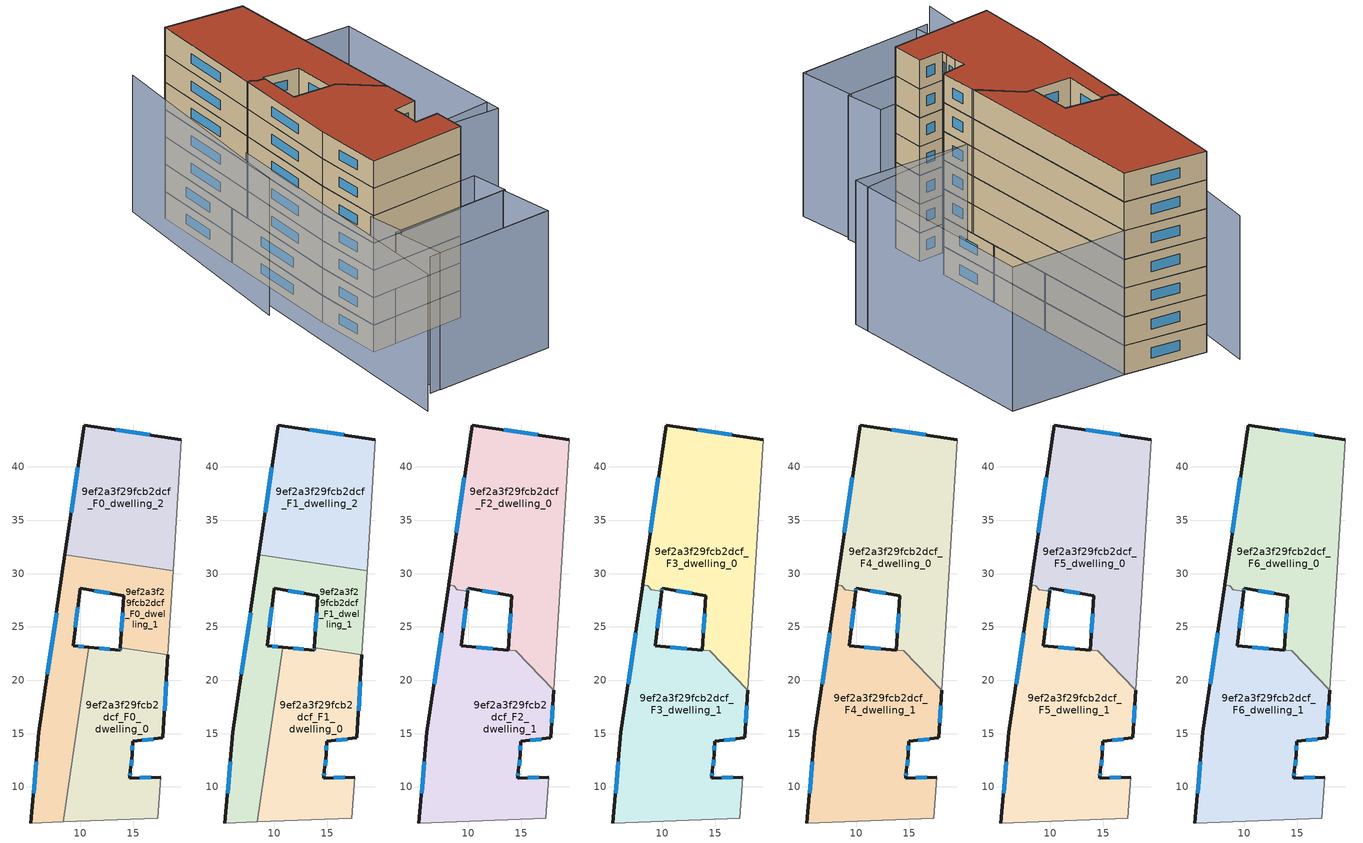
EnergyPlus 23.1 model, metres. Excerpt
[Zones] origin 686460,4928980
9ef2a3f29fcb2dcf_F0_dwelling_0
 floor ground (EU_floor_Construction): 17.28,7.08 17.55,10.92 14.66,10.83 14.71,11.51 14.89,13.01 14.92,14.29 17.76,14.59 18.23,22.37 13.76,23.03 13.75,22.82 10.82,23.08 8.44,6.74 z0
 wall outside (EU_wall_Construction): 10.82,23.08 13.75,22.82 13.76,23.03 / 18.23,22.37 17.76,14.59 14.92,14.29 14.89,13.01 14.71,11.51 14.66,10.83 17.55,10.92 z0:3
 wall adiabatic (EU_wall_Construction): 17.55,10.92 17.28,7.08 8.44,6.74 z0:3
 wall to 9ef2a3f29fcb2dcf_F0_dwelling_1 (EU_wall_Construction): 8.44,6.74 10.82,23.08 / 13.76,23.03 18.23,22.37 z0:3
 window (EU_Window_Construction): 14.83,12.53 14.77,12 / 14.7,11.29 14.68,11.05 / 15.6,10.86 16.61,10.89 / 11.77,23 12.8,22.9 / 13.75,22.89 13.76,22.96 / 18.08,19.84 17.91,17.12 / 16.83,14.49 15.84,14.39 / 14.91,13.88 14.9,13.43 z0.98:2.02
9ef2a3f29fcb2dcf_F0_dwelling_1
 floor ground (EU_floor_Construction): 8.44,6.74 10.82,23.08 9.36,23.21 10,28.61 14.09,27.9 13.76,23.03 18.23,22.37 18.71,30.26 8.58,31.74 6.15,15.14 5.39,6.62 z0
 wall outside (EU_wall_Construction): 5.39,6.62 6.15,15.14 8.58,31.74 / 13.76,23.03 14.09,27.9 10,28.61 9.36,23.21 10.82,23.08 z0:3
 wall adiabatic (EU_wall_Construction): 8.44,6.74 5.39,6.62 / 18.71,30.26 18.23,22.37 z0:3
 wall to 9ef2a3f29fcb2dcf_F0_dwelling_2 (EU_wall_Construction): 8.58,31.74 18.71,30.26 z0:3
 window (EU_Window_Construction): 9.79,26.85 9.57,24.97 / 9.83,23.17 10.35,23.12 / 5.63,9.39 5.9,12.37 / 6.94,20.54 7.79,26.34 / 13.87,24.61 13.98,26.32 / 12.76,28.13 11.33,28.38 z0.98:2.02
9ef2a3f29fcb2dcf_F0_dwelling_2
 floor ground (EU_floor_Construction): 18.71,30.26 19.47,42.55 10.37,43.92 8.58,31.74 z0
 wall outside (EU_wall_Construction): 8.58,31.74 10.37,43.92 19.47,42.55 z0:3
 wall adiabatic (EU_wall_Construction): 19.47,42.55 18.71,30.26 z0:3
 window (EU_Window_Construction): 9.16,35.7 9.79,39.96 / 13.33,43.47 16.51,42.99 z0.98:2.02
9ef2a3f29fcb2dcf_F1_dwelling_0
 floor to 9ef2a3f29fcb2dcf_F0_dwelling_0 (EU_floor_Construction): 17.28,7.08 17.55,10.92 14.66,10.83 14.71,11.51 14.89,13.01 14.92,14.29 17.76,14.59 18.23,22.37 13.76,23.03 13.75,22.82 10.82,23.08 8.44,6.74 z3
 wall outside (EU_wall_Construction): 10.82,23.08 13.75,22.82 13.76,23.03 / 18.23,22.37 17.76,14.59 14.92,14.29 14.89,13.01 14.71,11.51 14.66,10.83 17.55,10.92 z3:6
 wall adiabatic (EU_wall_Construction): 17.55,10.92 17.28,7.08 8.44,6.74 z3:6
 wall to 9ef2a3f29fcb2dcf_F1_dwelling_1 (EU_wall_Construction): 8.44,6.74 10.82,23.08 / 13.76,23.03 18.23,22.37 z3:6
 window (EU_Window_Construction): 14.83,12.53 14.77,12 / 14.7,11.29 14.68,11.05 / 15.6,10.86 16.61,10.89 / 11.77,23 12.8,22.9 / 13.75,22.89 13.76,22.96 / 18.08,19.84 17.91,17.12 / 16.83,14.49 15.84,14.39 / 14.91,13.88 14.9,13.43 z3.98:5.02
9ef2a3f29fcb2dcf_F1_dwelling_1
 floor to 9ef2a3f29fcb2dcf_F0_dwelling_1 (EU_floor_Construction): 8.44,6.74 10.82,23.08 9.36,23.21 10,28.61 14.09,27.9 13.76,23.03 18.23,22.37 18.71,30.26 8.58,31.74 6.15,15.14 5.39,6.62 z3
 wall outside (EU_wall_Construction): 5.39,6.62 6.15,15.14 8.58,31.74 / 13.76,23.03 14.09,27.9 10,28.61 9.36,23.21 10.82,23.08 z3:6
 wall adiabatic (EU_wall_Construction): 8.44,6.74 5.39,6.62 / 18.71,30.26 18.23,22.37 z3:6
 wall to 9ef2a3f29fcb2dcf_F1_dwelling_2 (EU_wall_Construction): 8.58,31.74 18.71,30.26 z3:6
 window (EU_Window_Construction): 9.79,26.85 9.57,24.97 / 9.83,23.17 10.35,23.12 / 5.63,9.39 5.9,12.37 / 6.94,20.54 7.79,26.34 / 13.87,24.61 13.98,26.32 / 12.76,28.13 11.33,28.38 z3.98:5.02
9ef2a3f29fcb2dcf_F1_dwelling_2
 floor to 9ef2a3f29fcb2dcf_F0_dwelling_2 (EU_floor_Construction): 18.71,30.26 19.47,42.55 10.37,43.92 8.58,31.74 z3
 wall outside (EU_wall_Construction): 8.58,31.74 10.37,43.92 19.47,42.55 z3:6
 wall adiabatic (EU_wall_Construction): 19.47,42.55 18.71,30.26 z3:6
 window (EU_Window_Construction): 9.16,35.7 9.79,39.96 / 13.33,43.47 16.51,42.99 z3.98:5.02
9ef2a3f29fcb2dcf_F2_dwelling_0
 floor to 9ef2a3f29fcb2dcf_F1_dwelling_0 (EU_floor_Construction): 18.03,19.04 18.23,22.37 13.76,23.03 13.75,22.82 14.48,22.75 z6
 floor to 9ef2a3f29fcb2dcf_F1_dwelling_1 (EU_floor_Construction): 18.23,22.37 18.71,30.26 8.58,31.74 8.17,28.93 8.66,28.84 9.01,28.49 9.97,28.36 10,28.61 14.09,27.9 13.76,23.03 z6
 floor to 9ef2a3f29fcb2dcf_F1_dwelling_2 (EU_floor_Construction): 18.71,30.26 19.47,42.55 10.37,43.92 8.58,31.74 z6
 wall outside (EU_wall_Construction): 13.75,22.82 14.09,27.9 10,28.61 9.97,28.36 / 8.17,28.93 10.37,43.92 19.47,42.55 z6:9
 wall adiabatic (EU_wall_Construction): 19.47,42.55 18.03,19.04 z6:9
 wall to 9ef2a3f29fcb2dcf_F2_dwelling_1 (EU_wall_Construction): 18.03,19.04 14.48,22.75 13.75,22.82 / 9.97,28.36 9.01,28.49 / 9,28.49 8.67,28.84 / 8.66,28.84 8.17,28.93 z6:9
 window (EU_Window_Construction): 13.33,43.47 16.51,42.99 / 13.86,24.47 13.98,26.25 / 12.76,28.13 11.33,28.38 / 9.99,28.53 9.98,28.44 / 8.88,33.8 9.65,39.04 z6.98:8.02
9ef2a3f29fcb2dcf_F2_dwelling_1
 floor to 9ef2a3f29fcb2dcf_F1_dwelling_0 (EU_floor_Construction): 17.28,7.08 17.55,10.92 14.66,10.83 14.71,11.51 14.89,13.01 14.92,14.29 17.76,14.59 18.03,19.04 14.48,22.75 13.74,22.82 10.82,23.08 8.44,6.74 z6
 floor to 9ef2a3f29fcb2dcf_F1_dwelling_1 (EU_floor_Construction): 8.44,6.74 10.82,23.08 9.36,23.21 9.97,28.36 9,28.49 8.67,28.84 8.17,28.92 6.15,15.14 5.39,6.62 z6
 wall outside (EU_wall_Construction): 5.39,6.62 6.15,15.14 8.17,28.92 / 9.97,28.36 9.36,23.21 13.74,22.82 / 18.03,19.04 17.76,14.59 14.92,14.29 14.89,13.01 14.71,11.51 14.66,10.83 17.55,10.92 z6:9
 wall adiabatic (EU_wall_Construction): 17.55,10.92 17.28,7.08 5.39,6.62 z6:9
 window (EU_Window_Construction): 14.7,11.29 14.68,11.05 / 15.6,10.86 16.61,10.89 / 5.63,9.39 5.9,12.37 / 6.8,19.62 7.51,24.44 / 9.77,26.69 9.56,24.89 / 10.78,23.08 12.32,22.95 / 17.94,17.59 17.84,16.04 / 16.83,14.49 15.84,14.39 / 14.91,13.88 14.9,13.43 / 14.83,12.53 14.77,12 z6.98:8.02
9ef2a3f29fcb2dcf_F3_dwelling_0
 floor to 9ef2a3f29fcb2dcf_F2_dwelling_0 (EU_floor_Construction): 18.03,19.04 19.47,42.55 10.37,43.92 8.17,28.93 8.67,28.84 9.01,28.49 9.97,28.36 10,28.61 14.09,27.9 13.75,22.82 14.48,22.75 z9
 wall outside (EU_wall_Construction): 13.75,22.82 14.09,27.9 10,28.61 9.97,28.36 / 8.17,28.93 10.37,43.92 19.47,42.55 z9:12
 wall adiabatic (EU_wall_Construction): 19.47,42.55 18.03,19.04 z9:12
 wall to 9ef2a3f29fcb2dcf_F3_dwelling_1 (EU_wall_Construction): 18.03,19.04 14.48,22.75 13.75,22.82 / 9.97,28.36 9.01,28.49 / 9,28.49 8.67,28.84 / 8.66,28.84 8.17,28.93 z9:12
 window (EU_Window_Construction): 13.33,43.47 16.51,42.99 / 13.86,24.47 13.98,26.25 / 12.76,28.13 11.33,28.38 / 9.99,28.53 9.98,28.44 / 8.88,33.8 9.65,39.04 z9.98:11.02
9ef2a3f29fcb2dcf_F3_dwelling_1
 floor to 9ef2a3f29fcb2dcf_F2_dwelling_1 (EU_floor_Construction): 17.28,7.08 17.55,10.92 14.66,10.83 14.71,11.51 14.89,13.01 14.92,14.29 17.76,14.59 18.03,19.04 14.48,22.75 13.74,22.82 9.36,23.21 9.97,28.36 9,28.49 8.67,28.84 8.17,28.92 6.15,15.14 5.39,6.62 z9
 wall outside (EU_wall_Construction): 5.39,6.62 6.15,15.14 8.17,28.92 / 9.97,28.36 9.36,23.21 13.74,22.82 / 18.03,19.04 17.76,14.59 14.92,14.29 14.89,13.01 14.71,11.51 14.66,10.83 17.55,10.92 z9:12
 wall adiabatic (EU_wall_Construction): 17.55,10.92 17.28,7.08 5.39,6.62 z9:12
 window (EU_Window_Construction): 14.7,11.29 14.68,11.05 / 15.6,10.86 16.61,10.89 / 5.63,9.39 5.9,12.37 / 6.8,19.62 7.51,24.44 / 9.77,26.69 9.56,24.89 / 10.78,23.08 12.32,22.95 / 17.94,17.59 17.84,16.04 / 16.83,14.49 15.84,14.39 / 14.91,13.88 14.9,13.43 / 14.83,12.53 14.77,12 z9.98:11.02
9ef2a3f29fcb2dcf_F4_dwelling_0
 floor to 9ef2a3f29fcb2dcf_F3_dwelling_0 (EU_floor_Construction): 18.03,19.04 19.47,42.55 10.37,43.92 8.17,28.93 8.67,28.84 9.01,28.49 9.97,28.36 10,28.61 14.09,27.9 13.75,22.82 14.48,22.75 z12
 wall outside (EU_wall_Construction): 13.75,22.82 14.09,27.9 10,28.61 9.97,28.36 / 8.17,28.93 10.37,43.92 19.47,42.55 z12:15
 wall adiabatic (EU_wall_Construction): 19.47,42.55 18.03,19.04 z12:15
 wall to 9ef2a3f29fcb2dcf_F4_dwelling_1 (EU_wall_Construction): 18.03,19.04 14.48,22.75 13.75,22.82 / 9.97,28.36 9.01,28.49 / 9,28.49 8.67,28.84 / 8.66,28.84 8.17,28.93 z12:15
 window (EU_Window_Construction): 13.33,43.47 16.51,42.99 / 13.86,24.47 13.98,26.25 / 12.76,28.13 11.33,28.38 / 9.99,28.53 9.98,28.44 / 8.88,33.8 9.65,39.04 z12.98:14.02
9ef2a3f29fcb2dcf_F4_dwelling_1
 floor to 9ef2a3f29fcb2dcf_F3_dwelling_1 (EU_floor_Construction): 17.28,7.08 17.55,10.92 14.66,10.83 14.71,11.51 14.89,13.01 14.92,14.29 17.76,14.59 18.03,19.04 14.48,22.75 13.74,22.82 9.36,23.21 9.97,28.36 9,28.49 8.67,28.84 8.17,28.92 6.15,15.14 5.39,6.62 z12
 wall outside (EU_wall_Construction): 5.39,6.62 6.15,15.14 8.17,28.92 / 9.97,28.36 9.36,23.21 13.74,22.82 / 18.03,19.04 17.76,14.59 14.92,14.29 14.89,13.01 14.71,11.51 14.66,10.83 17.55,10.92 z12:15
 wall adiabatic (EU_wall_Construction): 17.55,10.92 17.28,7.08 5.39,6.62 z12:15
 window (EU_Window_Construction): 14.7,11.29 14.68,11.05 / 15.6,10.86 16.61,10.89 / 5.63,9.39 5.9,12.37 / 6.8,19.62 7.51,24.44 / 9.77,26.69 9.56,24.89 / 10.78,23.08 12.32,22.95 / 17.94,17.59 17.84,16.04 / 16.83,14.49 15.84,14.39 / 14.91,13.88 14.9,13.43 / 14.83,12.53 14.77,12 z12.98:14.02
9ef2a3f29fcb2dcf_F5_dwelling_0
 floor to 9ef2a3f29fcb2dcf_F4_dwelling_0 (EU_floor_Construction): 18.03,19.04 19.47,42.55 10.37,43.92 8.17,28.93 8.67,28.84 9.01,28.49 9.97,28.36 10,28.61 14.09,27.9 13.75,22.82 14.48,22.75 z15
 wall outside (EU_wall_Construction): 13.75,22.82 14.09,27.9 10,28.61 9.97,28.36 / 8.17,28.93 10.37,43.92 19.47,42.55 z15:18
 wall adiabatic (EU_wall_Construction): 19.47,42.55 18.03,19.04 z15:18
 wall to 9ef2a3f29fcb2dcf_F5_dwelling_1 (EU_wall_Construction): 18.03,19.04 14.48,22.75 13.75,22.82 / 9.97,28.36 9.01,28.49 / 9,28.49 8.67,28.84 / 8.66,28.84 8.17,28.93 z15:18
 window (EU_Window_Construction): 13.33,43.47 16.51,42.99 / 13.86,24.47 13.98,26.25 / 12.76,28.13 11.33,28.38 / 9.99,28.53 9.98,28.44 / 8.88,33.8 9.65,39.04 z15.98:17.02
9ef2a3f29fcb2dcf_F5_dwelling_1
 floor to 9ef2a3f29fcb2dcf_F4_dwelling_1 (EU_floor_Construction): 17.28,7.08 17.55,10.92 14.66,10.83 14.71,11.51 14.89,13.01 14.92,14.29 17.76,14.59 18.03,19.04 14.48,22.75 13.74,22.82 9.36,23.21 9.97,28.36 9,28.49 8.67,28.84 8.17,28.92 6.15,15.14 5.39,6.62 z15
 wall outside (EU_wall_Construction): 5.39,6.62 6.15,15.14 8.17,28.92 / 9.97,28.36 9.36,23.21 13.74,22.82 / 18.03,19.04 17.76,14.59 14.92,14.29 14.89,13.01 14.71,11.51 14.66,10.83 17.55,10.92 z15:18
 wall adiabatic (EU_wall_Construction): 17.55,10.92 17.28,7.08 5.39,6.62 z15:18
 window (EU_Window_Construction): 14.7,11.29 14.68,11.05 / 15.6,10.86 16.61,10.89 / 5.63,9.39 5.9,12.37 / 6.8,19.62 7.51,24.44 / 9.77,26.69 9.56,24.89 / 10.78,23.08 12.32,22.95 / 17.94,17.59 17.84,16.04 / 16.83,14.49 15.84,14.39 / 14.91,13.88 14.9,13.43 / 14.83,12.53 14.77,12 z15.98:17.02
9ef2a3f29fcb2dcf_F6_dwelling_0
 floor to 9ef2a3f29fcb2dcf_F5_dwelling_0 (EU_floor_Construction): 18.03,19.04 19.47,42.55 10.37,43.92 8.17,28.93 8.67,28.84 9.01,28.49 9.97,28.36 10,28.61 14.09,27.9 13.75,22.82 14.48,22.75 z18
 wall outside (EU_wall_Construction): 13.75,22.82 14.09,27.9 10,28.61 9.97,28.36 / 8.17,28.93 10.37,43.92 19.47,42.55 z18:21
 wall adiabatic (EU_wall_Construction): 19.47,42.55 18.03,19.04 z18:21
 wall to 9ef2a3f29fcb2dcf_F6_dwelling_1 (EU_wall_Construction): 18.03,19.04 14.48,22.75 13.75,22.82 / 9.97,28.36 9.01,28.49 / 9,28.49 8.67,28.84 / 8.66,28.84 8.17,28.93 z18:21
 window (EU_Window_Construction): 13.33,43.47 16.51,42.99 / 13.86,24.47 13.98,26.25 / 12.76,28.13 11.33,28.38 / 9.99,28.53 9.98,28.44 / 8.88,33.8 9.65,39.04 z18.98:20.02
 roof outside (EU_roof_Construction): 19.47,42.55 18.03,19.04 14.48,22.75 13.75,22.82 14.09,27.9 10,28.61 9.97,28.36 9.01,28.49 8.67,28.84 8.17,28.93 10.37,43.92 z21
9ef2a3f29fcb2dcf_F6_dwelling_1
 floor to 9ef2a3f29fcb2dcf_F5_dwelling_1 (EU_floor_Construction): 17.28,7.08 17.55,10.92 14.66,10.83 14.71,11.51 14.89,13.01 14.92,14.29 17.76,14.59 18.03,19.04 14.48,22.75 13.74,22.82 9.36,23.21 9.97,28.36 9,28.49 8.67,28.84 8.17,28.92 6.15,15.14 5.39,6.62 z18
 wall outside (EU_wall_Construction): 5.39,6.62 6.15,15.14 8.17,28.92 / 9.97,28.36 9.36,23.21 13.74,22.82 / 18.03,19.04 17.76,14.59 14.92,14.29 14.89,13.01 14.71,11.51 14.66,10.83 17.55,10.92 z18:21
 wall adiabatic (EU_wall_Construction): 17.55,10.92 17.28,7.08 5.39,6.62 z18:21
 window (EU_Window_Construction): 14.7,11.29 14.68,11.05 / 15.6,10.86 16.61,10.89 / 5.63,9.39 5.9,12.37 / 6.8,19.62 7.51,24.44 / 9.77,26.69 9.56,24.89 / 10.78,23.08 12.32,22.95 / 17.94,17.59 17.84,16.04 / 16.83,14.49 15.84,14.39 / 14.91,13.88 14.9,13.43 / 14.83,12.53 14.77,12 z18.98:20.02
 roof outside (EU_roof_Construction): 14.48,22.75 18.03,19.04 17.76,14.59 14.92,14.29 14.89,13.01 14.71,11.51 14.66,10.83 17.55,10.92 17.28,7.08 5.39,6.62 6.15,15.14 8.17,28.93 8.67,28.84 9,28.49 9.97,28.36 9.36,23.21 13.75,22.82 z21
shading: 3.32,-4.32 18.79,-3.88 / 16.43,18.14 31.35,19.29 / 5.53,26.04 0.44,-7.25 / 9.03,47.18 3.34,20.03 / 4.52,2.26 19.03,2.63 / 19.03,2.63 19.2,-3.92 / 19.2,-3.92 4.69,-4.29 / 4.69,-4.29 4.52,2.26 / 5,6.61 19.12,7.15 / 19.12,7.15 19.3,2.64 / 19.3,2.64 5.17,2.1 / 5.17,2.1 5,6.61 / 17.96,18.26 19.47,42.55 / 19.47,42.55 32.74,41.72 / 32.74,41.72 31.23,17.43 / 31.23,17.43 17.96,18.26 z0:15
[Building]
EU S2 Campaign: North Axis=0; Terrain=City; Solar Distribution=FullExterior
[Site:Location]
Bologna: Latitude=44.5; Longitude=11.25; Time Zone=1; Elevation=37
[SizingPeriod:WeatherFileDays]
AnnualSizingPeriod: Begin Month=1; Begin Day of Month=1; End Month=12; End Day of Month=31; Day of Week for Start Day=Monday; Use Weather File Daylight Saving Period=No; Use Weather File Rain and Snow Indicators=No
[MATERIAL]
EU_InternalMass_Material: Roughness=MediumRough; Thickness=0.1; Conductivity=1; Density=1800; Specific Heat=900; Thermal Absorptance=0.9; Solar Absorptance=0.7; Visible Absorptance=0.7
[MATERIAL:NOMASS] Roughness=MediumRough; Thermal Absorptance=0.9; Solar Absorptance=0.7; Visible Absorptance=0.7
Name | Thermal Resistance
EU_wall_NoMass | 0.905828
EU_roof_NoMass | 0.37593
EU_floor_NoMass | 0.67114
[WINDOWMATERIAL:SIMPLEGLAZINGSYSTEM]
EU_Window_SimpleGlazing: UFactor=4.52486; Solar Heat Gain Coefficient=0.85; Visible Transmittance=0.85
[CONSTRUCTION]
EU_wall_Construction: EU_wall_NoMass
EU_roof_Construction: EU_roof_NoMass
EU_floor_Construction: EU_floor_NoMass
EU_InternalMass_Construction: EU_InternalMass_Material
EU_Window_Construction: EU_Window_SimpleGlazing
[ZONE] Type=1; Multiplier=1; Ceiling Height=autocalculate; Floor Area=autocalculate; Part of Total Floor Area=Yes
Name | Volume
9ef2a3f29fcb2dcf_F0_dwelling_0 | 358.314
9ef2a3f29fcb2dcf_F1_dwelling_0 | 358.315
9ef2a3f29fcb2dcf_F2_dwelling_0 | 537.326
9ef2a3f29fcb2dcf_F3_dwelling_0; 9ef2a3f29fcb2dcf_F4_dwelling_0; 9ef2a3f29fcb2dcf_F5_dwelling_0; 9ef2a3f29fcb2dcf_F6_dwelling_0 | 537.355
9ef2a3f29fcb2dcf_F0_dwelling_1 | 358.318
9ef2a3f29fcb2dcf_F1_dwelling_1 | 358.316
9ef2a3f29fcb2dcf_F2_dwelling_1 | 537.625
9ef2a3f29fcb2dcf_F3_dwelling_1; 9ef2a3f29fcb2dcf_F4_dwelling_1; 9ef2a3f29fcb2dcf_F5_dwelling_1; 9ef2a3f29fcb2dcf_F6_dwelling_1 | 537.633
9ef2a3f29fcb2dcf_F0_dwelling_2 | 358.354
9ef2a3f29fcb2dcf_F1_dwelling_2 | 358.356
[INTERNALMASS] Construction=EU_InternalMass_Construction
Name | Zone or ZoneList | Surface Area
9ef2a3f29fcb2dcf_F0_dwelling_0_EU_InternalMass | 9ef2a3f29fcb2dcf_F0_dwelling_0 | 119.439
9ef2a3f29fcb2dcf_F0_dwelling_1_EU_InternalMass | 9ef2a3f29fcb2dcf_F0_dwelling_1 | 119.439
9ef2a3f29fcb2dcf_F0_dwelling_2_EU_InternalMass | 9ef2a3f29fcb2dcf_F0_dwelling_2 | 119.451
9ef2a3f29fcb2dcf_F1_dwelling_0_EU_InternalMass | 9ef2a3f29fcb2dcf_F1_dwelling_0 | 119.439
9ef2a3f29fcb2dcf_F1_dwelling_1_EU_InternalMass | 9ef2a3f29fcb2dcf_F1_dwelling_1 | 119.439
9ef2a3f29fcb2dcf_F1_dwelling_2_EU_InternalMass | 9ef2a3f29fcb2dcf_F1_dwelling_2 | 119.451
9ef2a3f29fcb2dcf_F2_dwelling_0_EU_InternalMass | 9ef2a3f29fcb2dcf_F2_dwelling_0 | 179.119
9ef2a3f29fcb2dcf_F2_dwelling_1_EU_InternalMass | 9ef2a3f29fcb2dcf_F2_dwelling_1 | 179.214
9ef2a3f29fcb2dcf_F3_dwelling_0_EU_InternalMass | 9ef2a3f29fcb2dcf_F3_dwelling_0 | 179.119
9ef2a3f29fcb2dcf_F3_dwelling_1_EU_InternalMass | 9ef2a3f29fcb2dcf_F3_dwelling_1 | 179.214
9ef2a3f29fcb2dcf_F4_dwelling_0_EU_InternalMass | 9ef2a3f29fcb2dcf_F4_dwelling_0 | 179.119
9ef2a3f29fcb2dcf_F4_dwelling_1_EU_InternalMass | 9ef2a3f29fcb2dcf_F4_dwelling_1 | 179.214
9ef2a3f29fcb2dcf_F5_dwelling_0_EU_InternalMass | 9ef2a3f29fcb2dcf_F5_dwelling_0 | 179.119
9ef2a3f29fcb2dcf_F5_dwelling_1_EU_InternalMass | 9ef2a3f29fcb2dcf_F5_dwelling_1 | 179.214
9ef2a3f29fcb2dcf_F6_dwelling_0_EU_InternalMass | 9ef2a3f29fcb2dcf_F6_dwelling_0 | 179.119
9ef2a3f29fcb2dcf_F6_dwelling_1_EU_InternalMass | 9ef2a3f29fcb2dcf_F6_dwelling_1 | 179.214
[OTHEREQUIPMENT] Fuel Type=Electricity; Design Level Calculation Method=Watts/Area; Power per Zone Floor Area=1; Fraction Latent=0; Fraction Radiant=0; Fraction Lost=0; Carbon Dioxide Generation Rate=0; EndUse Subcategory=EU_Step8_InternalGains
Name | Zone or ZoneList or Space or SpaceList | Schedule
EU_Step8_InternalGain_9ef2a3f29fcb2dcf_F0_dwelling_0_f000 | 9ef2a3f29fcb2dcf_F0_dwelling_0 | EU_Step8_GainSchedule_9ef2a3f29fcb2dcf_F0_dwelling_0_f000
EU_Step8_InternalGain_9ef2a3f29fcb2dcf_F0_dwelling_1_f000 | 9ef2a3f29fcb2dcf_F0_dwelling_1 | EU_Step8_GainSchedule_9ef2a3f29fcb2dcf_F0_dwelling_1_f000
EU_Step8_InternalGain_9ef2a3f29fcb2dcf_F0_dwelling_2_f000 | 9ef2a3f29fcb2dcf_F0_dwelling_2 | EU_Step8_GainSchedule_9ef2a3f29fcb2dcf_F0_dwelling_2_f000
EU_Step8_InternalGain_9ef2a3f29fcb2dcf_F1_dwelling_0_f000 | 9ef2a3f29fcb2dcf_F1_dwelling_0 | EU_Step8_GainSchedule_9ef2a3f29fcb2dcf_F1_dwelling_0_f000
EU_Step8_InternalGain_9ef2a3f29fcb2dcf_F1_dwelling_1_f000 | 9ef2a3f29fcb2dcf_F1_dwelling_1 | EU_Step8_GainSchedule_9ef2a3f29fcb2dcf_F1_dwelling_1_f000
EU_Step8_InternalGain_9ef2a3f29fcb2dcf_F1_dwelling_2_f000 | 9ef2a3f29fcb2dcf_F1_dwelling_2 | EU_Step8_GainSchedule_9ef2a3f29fcb2dcf_F1_dwelling_2_f000
EU_Step8_InternalGain_9ef2a3f29fcb2dcf_F2_dwelling_0_f000 | 9ef2a3f29fcb2dcf_F2_dwelling_0 | EU_Step8_GainSchedule_9ef2a3f29fcb2dcf_F2_dwelling_0_f000
EU_Step8_InternalGain_9ef2a3f29fcb2dcf_F2_dwelling_1_f000 | 9ef2a3f29fcb2dcf_F2_dwelling_1 | EU_Step8_GainSchedule_9ef2a3f29fcb2dcf_F2_dwelling_1_f000
EU_Step8_InternalGain_9ef2a3f29fcb2dcf_F3_dwelling_0_f000 | 9ef2a3f29fcb2dcf_F3_dwelling_0 | EU_Step8_GainSchedule_9ef2a3f29fcb2dcf_F3_dwelling_0_f000
EU_Step8_InternalGain_9ef2a3f29fcb2dcf_F3_dwelling_1_f000 | 9ef2a3f29fcb2dcf_F3_dwelling_1 | EU_Step8_GainSchedule_9ef2a3f29fcb2dcf_F3_dwelling_1_f000
EU_Step8_InternalGain_9ef2a3f29fcb2dcf_F4_dwelling_0_f000 | 9ef2a3f29fcb2dcf_F4_dwelling_0 | EU_Step8_GainSchedule_9ef2a3f29fcb2dcf_F4_dwelling_0_f000
EU_Step8_InternalGain_9ef2a3f29fcb2dcf_F4_dwelling_1_f000 | 9ef2a3f29fcb2dcf_F4_dwelling_1 | EU_Step8_GainSchedule_9ef2a3f29fcb2dcf_F4_dwelling_1_f000
EU_Step8_InternalGain_9ef2a3f29fcb2dcf_F5_dwelling_0_f000 | 9ef2a3f29fcb2dcf_F5_dwelling_0 | EU_Step8_GainSchedule_9ef2a3f29fcb2dcf_F5_dwelling_0_f000
EU_Step8_InternalGain_9ef2a3f29fcb2dcf_F5_dwelling_1_f000 | 9ef2a3f29fcb2dcf_F5_dwelling_1 | EU_Step8_GainSchedule_9ef2a3f29fcb2dcf_F5_dwelling_1_f000
EU_Step8_InternalGain_9ef2a3f29fcb2dcf_F6_dwelling_0_f000 | 9ef2a3f29fcb2dcf_F6_dwelling_0 | EU_Step8_GainSchedule_9ef2a3f29fcb2dcf_F6_dwelling_0_f000
EU_Step8_InternalGain_9ef2a3f29fcb2dcf_F6_dwelling_1_f000 | 9ef2a3f29fcb2dcf_F6_dwelling_1 | EU_Step8_GainSchedule_9ef2a3f29fcb2dcf_F6_dwelling_1_f000
[ZONEVENTILATION:DESIGNFLOWRATE] Schedule=EU_AlwaysOn; Design Flow Rate Calculation Method=AirChanges/Hour; Air Changes per Hour=0.73129; Ventilation Type=Natural; Fan Pressure Rise=0; Fan Total Efficiency=1; Constant Term Coefficient=1; Temperature Term Coefficient=0; Velocity Term Coefficient=0; Velocity Squared Term Coefficient=0; Minimum Indoor Temperature=-100; Maximum Indoor Temperature=100; Delta Temperature=-100; Minimum Outdoor Temperature=-100; Maximum Outdoor Temperature=100; Maximum Wind Speed=40
Name | Zone or ZoneList or Space or SpaceList
EU_ConstantAir_9ef2a3f29fcb2dcf_F0_dwelling_0 | 9ef2a3f29fcb2dcf_F0_dwelling_0
EU_ConstantAir_9ef2a3f29fcb2dcf_F0_dwelling_1 | 9ef2a3f29fcb2dcf_F0_dwelling_1
EU_ConstantAir_9ef2a3f29fcb2dcf_F0_dwelling_2 | 9ef2a3f29fcb2dcf_F0_dwelling_2
EU_ConstantAir_9ef2a3f29fcb2dcf_F1_dwelling_0 | 9ef2a3f29fcb2dcf_F1_dwelling_0
EU_ConstantAir_9ef2a3f29fcb2dcf_F1_dwelling_1 | 9ef2a3f29fcb2dcf_F1_dwelling_1
EU_ConstantAir_9ef2a3f29fcb2dcf_F1_dwelling_2 | 9ef2a3f29fcb2dcf_F1_dwelling_2
EU_ConstantAir_9ef2a3f29fcb2dcf_F2_dwelling_0 | 9ef2a3f29fcb2dcf_F2_dwelling_0
EU_ConstantAir_9ef2a3f29fcb2dcf_F2_dwelling_1 | 9ef2a3f29fcb2dcf_F2_dwelling_1
EU_ConstantAir_9ef2a3f29fcb2dcf_F3_dwelling_0 | 9ef2a3f29fcb2dcf_F3_dwelling_0
EU_ConstantAir_9ef2a3f29fcb2dcf_F3_dwelling_1 | 9ef2a3f29fcb2dcf_F3_dwelling_1
EU_ConstantAir_9ef2a3f29fcb2dcf_F4_dwelling_0 | 9ef2a3f29fcb2dcf_F4_dwelling_0
EU_ConstantAir_9ef2a3f29fcb2dcf_F4_dwelling_1 | 9ef2a3f29fcb2dcf_F4_dwelling_1
EU_ConstantAir_9ef2a3f29fcb2dcf_F5_dwelling_0 | 9ef2a3f29fcb2dcf_F5_dwelling_0
EU_ConstantAir_9ef2a3f29fcb2dcf_F5_dwelling_1 | 9ef2a3f29fcb2dcf_F5_dwelling_1
EU_ConstantAir_9ef2a3f29fcb2dcf_F6_dwelling_0 | 9ef2a3f29fcb2dcf_F6_dwelling_0
EU_ConstantAir_9ef2a3f29fcb2dcf_F6_dwelling_1 | 9ef2a3f29fcb2dcf_F6_dwelling_1
[HVACTEMPLATE:THERMOSTAT] Constant Heating Setpoint=20; Constant Cooling Setpoint=50
EU_HeatOnly_9ef2a3f29fcb2dcf_F0_dwelling_0; EU_HeatOnly_9ef2a3f29fcb2dcf_F0_dwelling_1; EU_HeatOnly_9ef2a3f29fcb2dcf_F0_dwelling_2; EU_HeatOnly_9ef2a3f29fcb2dcf_F1_dwelling_0; EU_HeatOnly_9ef2a3f29fcb2dcf_F1_dwelling_1; EU_HeatOnly_9ef2a3f29fcb2dcf_F1_dwelling_2; EU_HeatOnly_9ef2a3f29fcb2dcf_F2_dwelling_0; EU_HeatOnly_9ef2a3f29fcb2dcf_F2_dwelling_1; EU_HeatOnly_9ef2a3f29fcb2dcf_F3_dwelling_0; EU_HeatOnly_9ef2a3f29fcb2dcf_F3_dwelling_1; EU_HeatOnly_9ef2a3f29fcb2dcf_F4_dwelling_0; EU_HeatOnly_9ef2a3f29fcb2dcf_F4_dwelling_1; EU_HeatOnly_9ef2a3f29fcb2dcf_F5_dwelling_0; EU_HeatOnly_9ef2a3f29fcb2dcf_F5_dwelling_1; EU_HeatOnly_9ef2a3f29fcb2dcf_F6_dwelling_0; EU_HeatOnly_9ef2a3f29fcb2dcf_F6_dwelling_1
[HVACTEMPLATE:ZONE:IDEALLOADSAIRSYSTEM] System Availability Schedule=EU_AlwaysOn; Maximum Heating Supply Air Temperature=50; Minimum Cooling Supply Air Temperature=13; Maximum Heating Supply Air Humidity Ratio=0.0156; Minimum Cooling Supply Air Humidity Ratio=0.0077; Heating Limit=NoLimit; Cooling Limit=NoLimit; Heating Availability Schedule=EU_AlwaysOn; Cooling Availability Schedule=EU_CoolingOff; Dehumidification Control Type=ConstantSensibleHeatRatio; Cooling Sensible Heat Ratio=0.7; Dehumidification Setpoint=60; Humidification Control Type=None; Humidification Setpoint=30; Outdoor Air Method=None; Outdoor Air Flow Rate per Person=0.00944; Outdoor Air Flow Rate per Zone Floor Area=0; Outdoor Air Flow Rate per Zone=0; Demand Controlled Ventilation Type=None; Outdoor Air Economizer Type=NoEconomizer; Heat Recovery Type=None; Sensible Heat Recovery Effectiveness=0.7; Latent Heat Recovery Effectiveness=0.65
Name | Template Thermostat
9ef2a3f29fcb2dcf_F0_dwelling_0 | EU_HeatOnly_9ef2a3f29fcb2dcf_F0_dwelling_0
9ef2a3f29fcb2dcf_F0_dwelling_1 | EU_HeatOnly_9ef2a3f29fcb2dcf_F0_dwelling_1
9ef2a3f29fcb2dcf_F0_dwelling_2 | EU_HeatOnly_9ef2a3f29fcb2dcf_F0_dwelling_2
9ef2a3f29fcb2dcf_F1_dwelling_0 | EU_HeatOnly_9ef2a3f29fcb2dcf_F1_dwelling_0
9ef2a3f29fcb2dcf_F1_dwelling_1 | EU_HeatOnly_9ef2a3f29fcb2dcf_F1_dwelling_1
9ef2a3f29fcb2dcf_F1_dwelling_2 | EU_HeatOnly_9ef2a3f29fcb2dcf_F1_dwelling_2
9ef2a3f29fcb2dcf_F2_dwelling_0 | EU_HeatOnly_9ef2a3f29fcb2dcf_F2_dwelling_0
9ef2a3f29fcb2dcf_F2_dwelling_1 | EU_HeatOnly_9ef2a3f29fcb2dcf_F2_dwelling_1
9ef2a3f29fcb2dcf_F3_dwelling_0 | EU_HeatOnly_9ef2a3f29fcb2dcf_F3_dwelling_0
9ef2a3f29fcb2dcf_F3_dwelling_1 | EU_HeatOnly_9ef2a3f29fcb2dcf_F3_dwelling_1
9ef2a3f29fcb2dcf_F4_dwelling_0 | EU_HeatOnly_9ef2a3f29fcb2dcf_F4_dwelling_0
9ef2a3f29fcb2dcf_F4_dwelling_1 | EU_HeatOnly_9ef2a3f29fcb2dcf_F4_dwelling_1
9ef2a3f29fcb2dcf_F5_dwelling_0 | EU_HeatOnly_9ef2a3f29fcb2dcf_F5_dwelling_0
9ef2a3f29fcb2dcf_F5_dwelling_1 | EU_HeatOnly_9ef2a3f29fcb2dcf_F5_dwelling_1
9ef2a3f29fcb2dcf_F6_dwelling_0 | EU_HeatOnly_9ef2a3f29fcb2dcf_F6_dwelling_0
9ef2a3f29fcb2dcf_F6_dwelling_1 | EU_HeatOnly_9ef2a3f29fcb2dcf_F6_dwelling_1
[SIZING:ZONE] Zone Cooling Design Supply Air Temperature Input Method=SupplyAirTemperature; Zone Cooling Design Supply Air Temperature=13; Zone Heating Design Supply Air Temperature Input Method=SupplyAirTemperature; Zone Heating Design Supply Air Temperature=50; Zone Cooling Design Supply Air Humidity Ratio=0.008; Zone Heating Design Supply Air Humidity Ratio=0.008; Cooling Design Air Flow Method=DesignDay; Cooling Design Air Flow Rate=0; Cooling Minimum Air Flow per Zone Floor Area=0.000762; Cooling Minimum Air Flow=0; Cooling Minimum Air Flow Fraction=0.2; Heating Design Air Flow Method=DesignDay; Heating Design Air Flow Rate=0; Heating Maximum Air Flow per Zone Floor Area=0.002032; Heating Maximum Air Flow=0.141576; Heating Maximum Air Flow Fraction=0.3; Account for Dedicated Outdoor Air System=No; Dedicated Outdoor Air System Control Strategy=NeutralSupplyAir; Dedicated Outdoor Air Low Setpoint Temperature for Design=autosize; Dedicated Outdoor Air High Setpoint Temperature for Design=autosize; Zone Load Sizing Method=Sensible Load Only No Latent Load; Zone Latent Cooling Design Supply Air Humidity Ratio Input Method=HumidityRatioDifference; Zone Cooling Design Supply Air Humidity Ratio Difference=0.005; Zone Latent Heating Design Supply Air Humidity Ratio Input Method=HumidityRatioDifference; Zone Humidification Design Supply Air Humidity Ratio Difference=0.005
9ef2a3f29fcb2dcf_F0_dwelling_0; 9ef2a3f29fcb2dcf_F0_dwelling_1; 9ef2a3f29fcb2dcf_F0_dwelling_2; 9ef2a3f29fcb2dcf_F1_dwelling_0; 9ef2a3f29fcb2dcf_F1_dwelling_1; 9ef2a3f29fcb2dcf_F1_dwelling_2; 9ef2a3f29fcb2dcf_F2_dwelling_0; 9ef2a3f29fcb2dcf_F2_dwelling_1; 9ef2a3f29fcb2dcf_F3_dwelling_0; 9ef2a3f29fcb2dcf_F3_dwelling_1; 9ef2a3f29fcb2dcf_F4_dwelling_0; 9ef2a3f29fcb2dcf_F4_dwelling_1; 9ef2a3f29fcb2dcf_F5_dwelling_0; 9ef2a3f29fcb2dcf_F5_dwelling_1; 9ef2a3f29fcb2dcf_F6_dwelling_0; 9ef2a3f29fcb2dcf_F6_dwelling_1
[SCHEDULE:CONSTANT]
Name | Hourly Value
EU_AlwaysOn | 1
EU_CoolingOff | 0
[SCHEDULE:FILE] Column Number=1; Rows to Skip at Top=0; Number of Hours of Data=8760; Column Separator=Comma; Interpolate to Timestep=No; Minutes per Item=60; Adjust Schedule for Daylight Savings=Yes
Name | File
EU_Step8_GainSchedule_9ef2a3f29fcb2dcf_F0_dwelling_0_f000 | ../../schedules/9ef2a3f29fcb2dcf/9ef2a3f29fcb2dcf_F0_dwelling_0_f000_gain.csv
EU_Step8_GainSchedule_9ef2a3f29fcb2dcf_F0_dwelling_1_f000 | ../../schedules/9ef2a3f29fcb2dcf/9ef2a3f29fcb2dcf_F0_dwelling_1_f000_gain.csv
EU_Step8_GainSchedule_9ef2a3f29fcb2dcf_F0_dwelling_2_f000 | ../../schedules/9ef2a3f29fcb2dcf/9ef2a3f29fcb2dcf_F0_dwelling_2_f000_gain.csv
EU_Step8_GainSchedule_9ef2a3f29fcb2dcf_F1_dwelling_0_f000 | ../../schedules/9ef2a3f29fcb2dcf/9ef2a3f29fcb2dcf_F1_dwelling_0_f000_gain.csv
EU_Step8_GainSchedule_9ef2a3f29fcb2dcf_F1_dwelling_1_f000 | ../../schedules/9ef2a3f29fcb2dcf/9ef2a3f29fcb2dcf_F1_dwelling_1_f000_gain.csv
EU_Step8_GainSchedule_9ef2a3f29fcb2dcf_F1_dwelling_2_f000 | ../../schedules/9ef2a3f29fcb2dcf/9ef2a3f29fcb2dcf_F1_dwelling_2_f000_gain.csv
EU_Step8_GainSchedule_9ef2a3f29fcb2dcf_F2_dwelling_0_f000 | ../../schedules/9ef2a3f29fcb2dcf/9ef2a3f29fcb2dcf_F2_dwelling_0_f000_gain.csv
EU_Step8_GainSchedule_9ef2a3f29fcb2dcf_F2_dwelling_1_f000 | ../../schedules/9ef2a3f29fcb2dcf/9ef2a3f29fcb2dcf_F2_dwelling_1_f000_gain.csv
EU_Step8_GainSchedule_9ef2a3f29fcb2dcf_F3_dwelling_0_f000 | ../../schedules/9ef2a3f29fcb2dcf/9ef2a3f29fcb2dcf_F3_dwelling_0_f000_gain.csv
EU_Step8_GainSchedule_9ef2a3f29fcb2dcf_F3_dwelling_1_f000 | ../../schedules/9ef2a3f29fcb2dcf/9ef2a3f29fcb2dcf_F3_dwelling_1_f000_gain.csv
EU_Step8_GainSchedule_9ef2a3f29fcb2dcf_F4_dwelling_0_f000 | ../../schedules/9ef2a3f29fcb2dcf/9ef2a3f29fcb2dcf_F4_dwelling_0_f000_gain.csv
EU_Step8_GainSchedule_9ef2a3f29fcb2dcf_F4_dwelling_1_f000 | ../../schedules/9ef2a3f29fcb2dcf/9ef2a3f29fcb2dcf_F4_dwelling_1_f000_gain.csv
EU_Step8_GainSchedule_9ef2a3f29fcb2dcf_F5_dwelling_0_f000 | ../../schedules/9ef2a3f29fcb2dcf/9ef2a3f29fcb2dcf_F5_dwelling_0_f000_gain.csv
EU_Step8_GainSchedule_9ef2a3f29fcb2dcf_F5_dwelling_1_f000 | ../../schedules/9ef2a3f29fcb2dcf/9ef2a3f29fcb2dcf_F5_dwelling_1_f000_gain.csv
EU_Step8_GainSchedule_9ef2a3f29fcb2dcf_F6_dwelling_0_f000 | ../../schedules/9ef2a3f29fcb2dcf/9ef2a3f29fcb2dcf_F6_dwelling_0_f000_gain.csv
EU_Step8_GainSchedule_9ef2a3f29fcb2dcf_F6_dwelling_1_f000 | ../../schedules/9ef2a3f29fcb2dcf/9ef2a3f29fcb2dcf_F6_dwelling_1_f000_gain.csv
